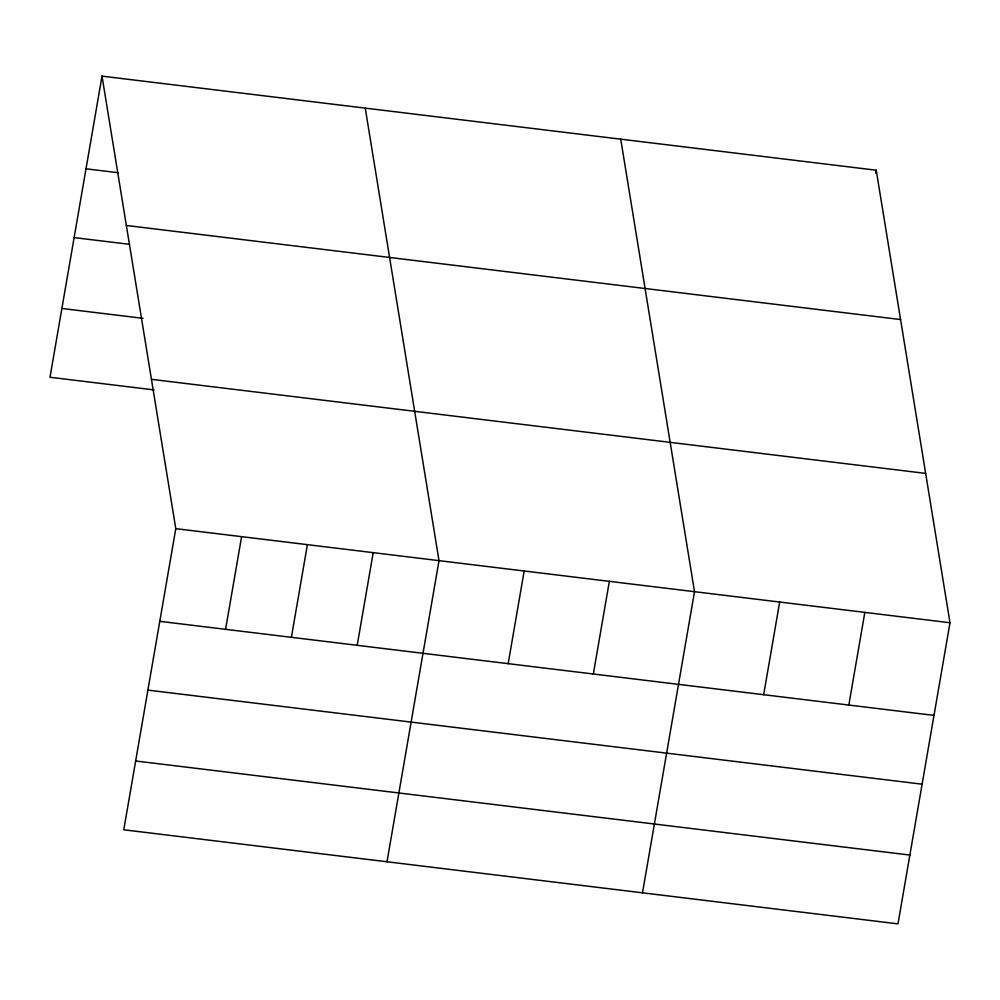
<?xml version="1.0" encoding="UTF-8"?>
<svg xmlns="http://www.w3.org/2000/svg" width="1000" height="1000" viewBox="0 0 1000 1000"><rect width="100%" height="100%" fill="white"/><g stroke="black" fill="none" stroke-linecap="round" stroke-linejoin="round"><path stroke-width="1.5" d="M102.013 76.137L175.787 528.663L123.775 829.788L897.987 923.863L950 622.737L876.225 170.212L102.013 76.137L50 377.262L154.075 389.913M225.588 629.312L241.588 536.663M291.4 637.312L307.4 544.65M357.2 645.312L373.212 552.65M387 861.762L439.012 560.65L365.25 108.125M508.175 663.65L524.175 571M593.337 674L609.35 581.337M642.5 892.812L694.513 591.688L620.737 139.175M763.662 694.7L779.675 602.038M875.7 173.25L876.225 170.212M848.825 705.05L864.837 612.388M86.013 168.8L118.15 172.712M126.363 225.475L900.575 319.55M74.125 237.6L129.225 244.288M61.887 308.475L143 318.325M151.438 379.325L925.65 473.4M175.787 528.663L950 622.737M159.775 621.325L934 715.4M147.9 690.113L922.113 784.188M135.65 760.987L909.875 855.062"/></g></svg>
